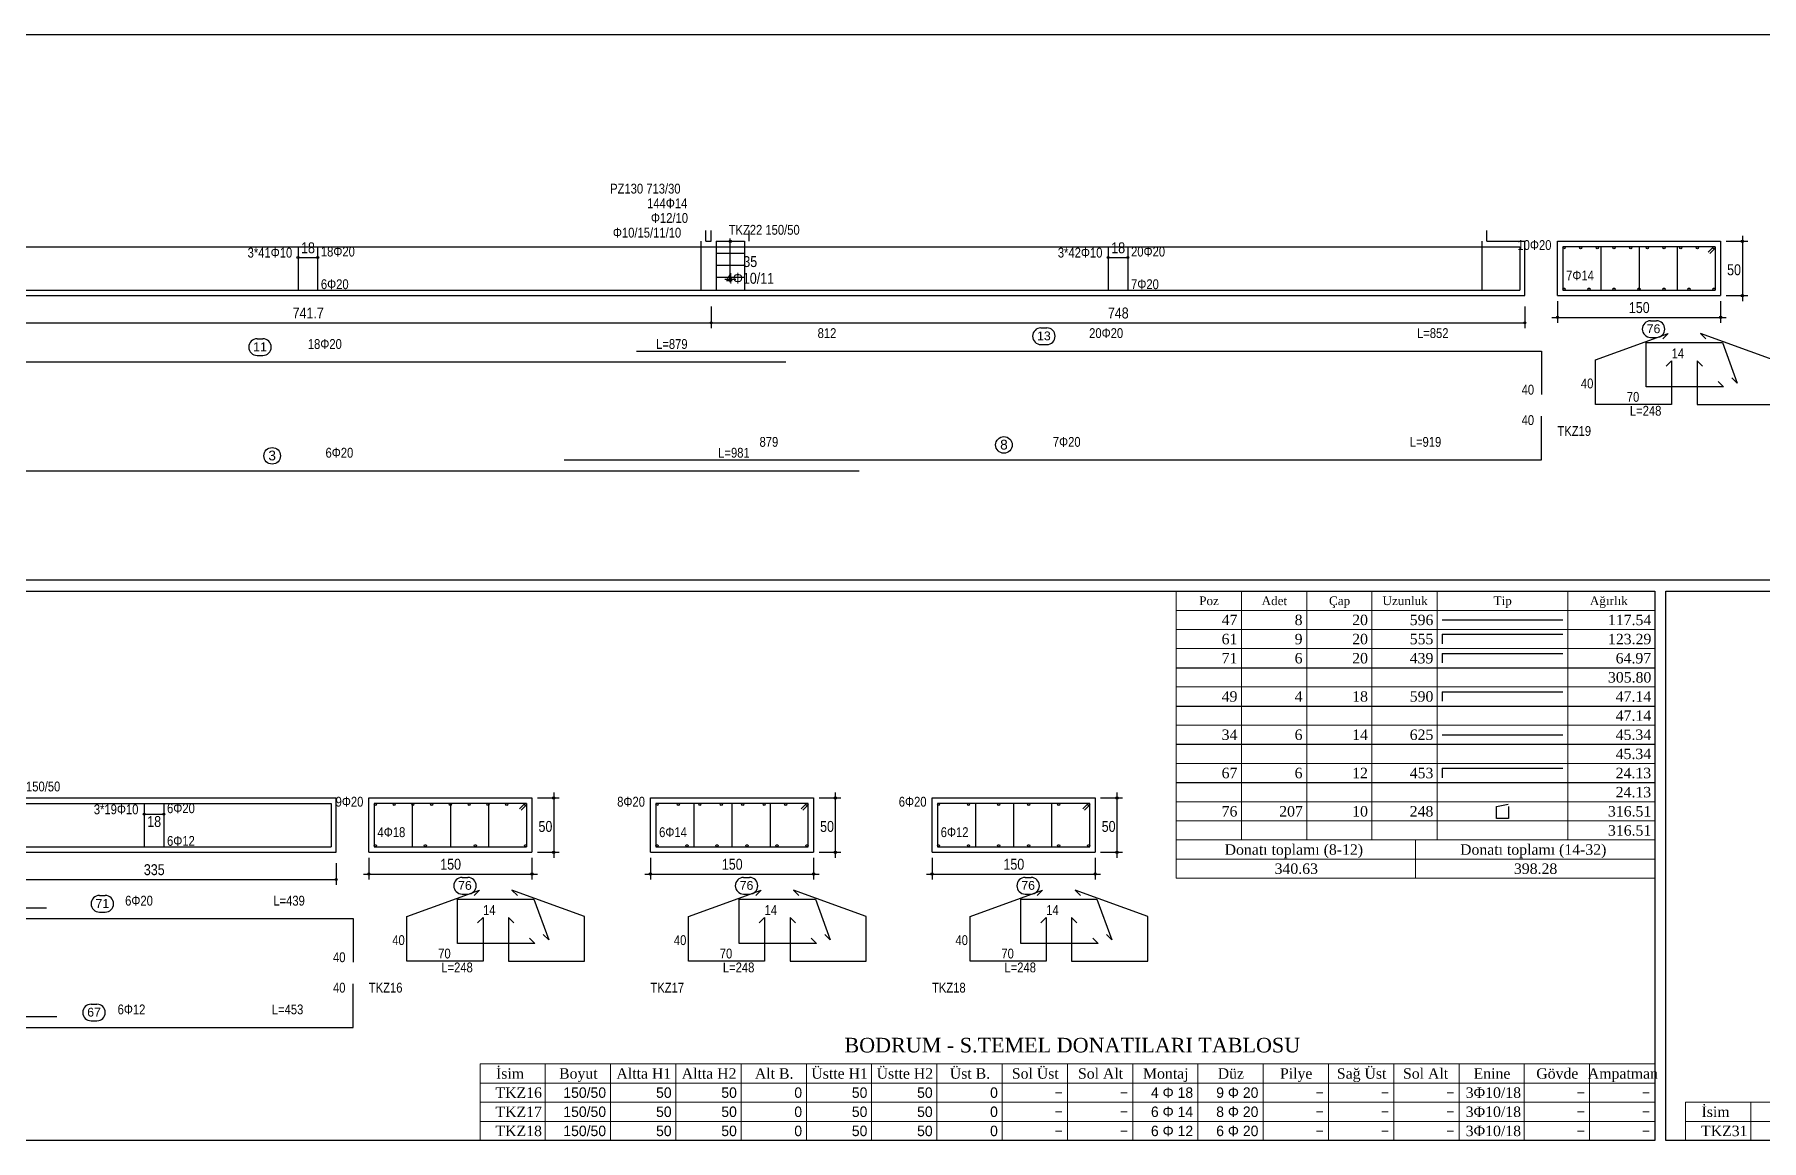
# Model space of a CAD drawing. Header units: metres. Extents: x 419734 to 420376, y 4564732 to 4565123.
# Drawn here: x 420110.16 to 420126.03, y 4565031.43 to 4565041.6 of the extents above; entities that cross this region are included whole.
import ezdxf

# ---------------------------------------------------------------- set-up
doc = ezdxf.new("R2010")
doc.units = ezdxf.units.M
for name, color, linetype in [('Standart', 7, 'Continuous'), ('SW_DIM', 33, 'Continuous'), ('SW_REINFORCEMENT', 7, 'Continuous'), ('SW_SEZIONI_CARPENTERIA', 4, 'Continuous'), ('SW_TXT_TESTI', 1, 'Continuous')]:
    doc.layers.add(name, color=color, linetype=linetype)
doc.styles.add('ACA_1', font='ARIALN.TTF')
doc.styles.add('arial_1_18', font='arial.ttf', dxfattribs={"height": 0.2})
doc.styles.add('SWS', font='ARIALN.TTF')
doc.styles.add('symbol_1_18', font='symbol.ttf', dxfattribs={"height": 0.2})
doc.styles.add('times new roman_1_18', font='times.ttf', dxfattribs={"height": 0.2})

msp = doc.modelspace()

# ---------------------------------------------------------------- linework, layer by layer
for points in [[(420099.2896, 4565041.60378), (420139.08832, 4565041.60378), (420139.08832, 4565036.58442), (420099.2896, 4565036.58442)], [(420099.2896, 4565036.48442), (420125.05415, 4565036.48442), (420125.05415, 4565031.43305), (420099.2896, 4565031.43305)], [(420125.15415, 4565036.48442), (420136.13775, 4565036.48442), (420136.13775, 4565031.43305), (420125.15415, 4565031.43305)]]:
    msp.add_lwpolyline(points, close=True)
at = {"layer": 'Standart', "color": 1, "linetype": 'Continuous', "lineweight": 5}
for points in [[(420120.65415, 4565036.48442), (420125.05415, 4565036.48442)], [(420120.65415, 4565036.48442), (420120.65415, 4565033.84442)], [(420121.25415, 4565036.48442), (420121.25415, 4565034.19642)], [(420121.85415, 4565036.48442), (420121.85415, 4565034.19642)], [(420122.45415, 4565036.48442), (420122.45415, 4565034.19642)], [(420123.05415, 4565036.48442), (420123.05415, 4565034.19642)], [(420124.25415, 4565036.48442), (420124.25415, 4565034.19642)], [(420125.05415, 4565036.48442), (420125.05415, 4565033.84442)], [(420120.65415, 4565036.30842), (420125.05415, 4565036.30842)], [(420120.65415, 4565036.13242), (420125.05415, 4565036.13242)], [(420120.65415, 4565035.95642), (420125.05415, 4565035.95642)], [(420120.65415, 4565035.60442), (420125.05415, 4565035.60442)], [(420120.65415, 4565035.25242), (420125.05415, 4565035.25242)], [(420120.65415, 4565034.90042), (420125.05415, 4565034.90042)], [(420120.65415, 4565034.54842), (420125.05415, 4565034.54842)], [(420120.65415, 4565034.37242), (420125.05415, 4565034.37242)], [(420120.65415, 4565034.19642), (420125.05415, 4565034.19642)], [(420122.85415, 4565034.19642), (420122.85415, 4565033.84442)], [(420120.65415, 4565034.02042), (420125.05415, 4565034.02042)], [(420120.65415, 4565033.84442), (420125.05415, 4565033.84442)], [(420114.25415, 4565032.13705), (420125.05415, 4565032.13705)], [(420114.25415, 4565032.13705), (420114.25415, 4565031.43305)], [(420114.85415, 4565032.13705), (420114.85415, 4565031.43305)], [(420115.45415, 4565032.13705), (420115.45415, 4565031.43305)], [(420116.05415, 4565032.13705), (420116.05415, 4565031.43305)], [(420116.65415, 4565032.13705), (420116.65415, 4565031.43305)], [(420117.25415, 4565032.13705), (420117.25415, 4565031.43305)], [(420117.85415, 4565032.13705), (420117.85415, 4565031.43305)], [(420118.45415, 4565032.13705), (420118.45415, 4565031.43305)], [(420119.05415, 4565032.13705), (420119.05415, 4565031.43305)], [(420119.65415, 4565032.13705), (420119.65415, 4565031.43305)], [(420120.25415, 4565032.13705), (420120.25415, 4565031.43305)], [(420120.85415, 4565032.13705), (420120.85415, 4565031.43305)], [(420121.45415, 4565032.13705), (420121.45415, 4565031.43305)], [(420122.05415, 4565032.13705), (420122.05415, 4565031.43305)], [(420122.65415, 4565032.13705), (420122.65415, 4565031.43305)], [(420123.25415, 4565032.13705), (420123.25415, 4565031.43305)], [(420123.85415, 4565032.13705), (420123.85415, 4565031.43305)], [(420124.45415, 4565032.13705), (420124.45415, 4565031.43305)], [(420125.05415, 4565032.13705), (420125.05415, 4565031.43305)], [(420114.25415, 4565031.96105), (420125.05415, 4565031.96105)], [(420114.25415, 4565031.78505), (420125.05415, 4565031.78505)], [(420125.33775, 4565031.78505), (420136.13775, 4565031.78505)], [(420125.33775, 4565031.78505), (420125.33775, 4565031.43305)], [(420125.93775, 4565031.78505), (420125.93775, 4565031.43305)], [(420114.25415, 4565031.60905), (420125.05415, 4565031.60905)], [(420125.33775, 4565031.60905), (420136.13775, 4565031.60905)], [(420114.25415, 4565031.43305), (420125.05415, 4565031.43305)], [(420125.33775, 4565031.43305), (420136.13775, 4565031.43305)]]:
    msp.add_lwpolyline(points, dxfattribs=at)
at = {"layer": 'Standart', "color": 7, "linetype": 'Continuous', "lineweight": -3}
for points in [[(420123.09815, 4565036.22042), (420124.21015, 4565036.22042)], [(420123.09815, 4565036.08842), (420124.21015, 4565036.08842)], [(420123.09815, 4565036.08842), (420123.09815, 4565036.00042)], [(420123.09815, 4565035.91242), (420124.21015, 4565035.91242)], [(420123.09815, 4565035.91242), (420123.09815, 4565035.82442)], [(420123.09815, 4565035.56042), (420124.21015, 4565035.56042)], [(420123.09815, 4565035.56042), (420123.09815, 4565035.47242)], [(420123.09815, 4565035.16442), (420124.21015, 4565035.16442)], [(420123.09815, 4565034.85642), (420124.21015, 4565034.85642)], [(420123.09815, 4565034.85642), (420123.09815, 4565034.76842)], [(420123.59915, 4565034.50442), (420123.7064, 4565034.52642)], [(420123.59915, 4565034.39442), (420123.59915, 4565034.50442)], [(420123.70915, 4565034.50442), (420123.70915, 4565034.39442)], [(420123.70915, 4565034.39442), (420123.59915, 4565034.39442)]]:
    msp.add_lwpolyline(points, dxfattribs=at)
at = {"layer": 'SW_DIM'}
for points in [[(420116.50429, 4565039.7027), (420116.60429, 4565039.7027)], [(420116.55429, 4565039.3277), (420116.55429, 4565039.7277)], [(420125.70912, 4565039.7027), (420125.90912, 4565039.7027)], [(420125.85912, 4565039.7527), (420125.85912, 4565039.1527)], [(420112.58058, 4565039.5527), (420112.76058, 4565039.5527)], [(420120.0292, 4565039.5527), (420120.2092, 4565039.5527)], [(420116.50429, 4565039.3527), (420116.60429, 4565039.3527)], [(420125.70912, 4565039.2027), (420125.90912, 4565039.2027)], [(420116.37929, 4565039.1027), (420116.37929, 4565038.9027)], [(420123.85912, 4565039.1027), (420123.85912, 4565038.9027)], [(420124.15912, 4565039.1527), (420124.15912, 4565038.9527)], [(420125.65912, 4565039.1527), (420125.65912, 4565038.9527)], [(420100.4814, 4565038.9527), (420123.85912, 4565038.9527)], [(420124.10912, 4565039.0027), (420125.70912, 4565039.0027)], [(420114.9314, 4565034.63334), (420114.9314, 4565034.03334)], [(420117.5203, 4565034.63334), (420117.5203, 4565034.03334)], [(420120.1092, 4565034.63334), (420120.1092, 4565034.03334)], [(420111.1664, 4565034.43334), (420111.3464, 4565034.43334)], [(420114.7814, 4565034.58334), (420114.9814, 4565034.58334)], [(420117.3703, 4565034.58334), (420117.5703, 4565034.58334)], [(420119.9592, 4565034.58334), (420120.1592, 4565034.58334)], [(420112.9314, 4565033.98334), (420112.9314, 4565033.78334)], [(420113.2314, 4565034.03334), (420113.2314, 4565033.83334)], [(420114.7314, 4565034.03334), (420114.7314, 4565033.83334)], [(420114.7814, 4565034.08334), (420114.9814, 4565034.08334)], [(420115.8203, 4565034.03334), (420115.8203, 4565033.83334)], [(420117.3203, 4565034.03334), (420117.3203, 4565033.83334)], [(420117.3703, 4565034.08334), (420117.5703, 4565034.08334)], [(420118.4092, 4565034.03334), (420118.4092, 4565033.83334)], [(420119.9092, 4565034.03334), (420119.9092, 4565033.83334)], [(420119.9592, 4565034.08334), (420120.1592, 4565034.08334)], [(420100.4814, 4565033.83334), (420112.9314, 4565033.83334)], [(420113.1814, 4565033.88334), (420114.7814, 4565033.88334)], [(420115.7703, 4565033.88334), (420117.3703, 4565033.88334)], [(420118.3592, 4565033.88334), (420119.9592, 4565033.88334)]]:
    msp.add_lwpolyline(points, dxfattribs=at)
for centre in [(420116.55429, 4565039.7027), (420125.85912, 4565039.7027), (420112.58058, 4565039.5527), (420112.76058, 4565039.5527), (420120.0292, 4565039.5527), (420120.2092, 4565039.5527), (420116.55429, 4565039.3527), (420125.85912, 4565039.2027), (420116.37929, 4565038.9527), (420123.85912, 4565038.9527), (420124.15912, 4565039.0027), (420125.65912, 4565039.0027), (420114.9314, 4565034.58334), (420117.5203, 4565034.58334), (420120.1092, 4565034.58334), (420111.1664, 4565034.43334), (420111.3464, 4565034.43334), (420114.9314, 4565034.08334), (420117.5203, 4565034.08334), (420120.1092, 4565034.08334), (420112.9314, 4565033.83334), (420113.2314, 4565033.88334), (420114.7314, 4565033.88334), (420115.8203, 4565033.88334), (420117.3203, 4565033.88334), (420118.4092, 4565033.88334), (420119.9092, 4565033.88334)]:
    msp.add_circle(centre, 0.01, dxfattribs=at)
at = {"layer": 'SW_REINFORCEMENT', "color": 7, "ltscale": 0.05, "flags": 128}
for points in [[(420116.28449, 4565039.7027), (420116.28449, 4565039.2527)], [(420116.42429, 4565039.7027), (420116.42429, 4565039.2527)], [(420116.42429, 4565039.7027), (420116.68429, 4565039.7027)], [(420116.68429, 4565039.7027), (420116.68429, 4565039.2527)], [(420123.46412, 4565039.7027), (420123.46412, 4565039.2527)], [(420100.5264, 4565039.6527), (420123.81412, 4565039.6527)], [(420112.58058, 4565039.6527), (420112.58058, 4565039.2527)], [(420112.76058, 4565039.6527), (420112.76058, 4565039.2527)], [(420116.42429, 4565039.5927), (420116.68429, 4565039.5927)], [(420120.0292, 4565039.6527), (420120.0292, 4565039.2527)], [(420120.2092, 4565039.6527), (420120.2092, 4565039.2527)], [(420123.81412, 4565039.6527), (420123.81412, 4565039.2527)], [(420124.20912, 4565039.6527), (420124.20912, 4565039.2527)], [(420125.60912, 4565039.6527), (420124.20912, 4565039.6527)], [(420124.55912, 4565039.6527), (420124.55912, 4565039.2527)], [(420124.90912, 4565039.6527), (420124.90912, 4565039.2527)], [(420125.25912, 4565039.6527), (420125.25912, 4565039.2527)], [(420125.59452, 4565039.6527), (420125.54502, 4565039.6032)], [(420125.60912, 4565039.6381), (420125.55962, 4565039.5886)], [(420125.60912, 4565039.6527), (420125.60912, 4565039.2527)], [(420116.42429, 4565039.4827), (420116.68429, 4565039.4827)], [(420116.42429, 4565039.3727), (420116.68429, 4565039.3727)], [(420100.5264, 4565039.2527), (420123.81412, 4565039.2527)], [(420124.20912, 4565039.2527), (420125.60912, 4565039.2527)], [(420119.41075, 4565038.9057), (420119.46475, 4565038.9057)], [(420125.01586, 4565038.97197), (420125.06986, 4565038.97197)], [(420112.20412, 4565038.8057), (420112.25812, 4565038.8057)], [(420119.41075, 4565038.7527), (420119.46475, 4565038.7527)], [(420124.50912, 4565038.6127), (420125.1763, 4565038.85553)], [(420124.97579, 4565038.3627), (420124.97579, 4565038.7727)], [(420124.97579, 4565038.7727), (420125.67579, 4565038.7727)], [(420125.01586, 4565038.81897), (420125.06986, 4565038.81897)], [(420125.1763, 4565038.85553), (420125.1268, 4565038.80604)], [(420126.14245, 4565038.6127), (420125.47527, 4565038.85553)], [(420125.47527, 4565038.85553), (420125.52477, 4565038.80604)], [(420125.67579, 4565038.7727), (420125.81259, 4565038.39682)], [(420108.27602, 4565038.5927), (420117.06513, 4565038.5927)], [(420112.20412, 4565038.6527), (420112.25812, 4565038.6527)], [(420115.69344, 4565038.6927), (420124.01412, 4565038.6927)], [(420124.01412, 4565038.6927), (420124.01412, 4565038.2927)], [(420124.50912, 4565038.2027), (420124.50912, 4565038.6127)], [(420125.15962, 4565038.5532), (420125.20912, 4565038.6027)], [(420125.20912, 4565038.6027), (420125.20912, 4565038.2027)], [(420125.49195, 4565038.5532), (420125.44245, 4565038.6027)], [(420125.44245, 4565038.6027), (420125.44245, 4565038.2027)], [(420125.63629, 4565038.4122), (420125.68579, 4565038.3627)], [(420125.81259, 4565038.39682), (420125.7631, 4565038.44632)], [(420125.68579, 4565038.3627), (420124.97579, 4565038.3627)], [(420124.01412, 4565037.6927), (420124.01412, 4565038.0927)], [(420125.20912, 4565038.2027), (420124.50912, 4565038.2027)], [(420125.44245, 4565038.2027), (420126.14245, 4565038.2027)], [(420115.02588, 4565037.6927), (420124.01412, 4565037.6927)], [(420107.92816, 4565037.5927), (420117.73832, 4565037.5927)], [(420100.5264, 4565034.53334), (420112.8864, 4565034.53334)], [(420111.1664, 4565034.53334), (420111.1664, 4565034.13334)], [(420111.3464, 4565034.53334), (420111.3464, 4565034.13334)], [(420112.8864, 4565034.53334), (420112.8864, 4565034.13334)], [(420114.6814, 4565034.53334), (420113.2814, 4565034.53334)], [(420113.2814, 4565034.53334), (420113.2814, 4565034.13334)], [(420113.6314, 4565034.53334), (420113.6314, 4565034.13334)], [(420113.9814, 4565034.53334), (420113.9814, 4565034.13334)], [(420114.3314, 4565034.53334), (420114.3314, 4565034.13334)], [(420114.6668, 4565034.53334), (420114.6173, 4565034.48384)], [(420114.6814, 4565034.51874), (420114.6319, 4565034.46924)], [(420114.6814, 4565034.53334), (420114.6814, 4565034.13334)], [(420115.8703, 4565034.53334), (420115.8703, 4565034.13334)], [(420117.2703, 4565034.53334), (420115.8703, 4565034.53334)], [(420116.2203, 4565034.53334), (420116.2203, 4565034.13334)], [(420116.5703, 4565034.53334), (420116.5703, 4565034.13334)], [(420116.9203, 4565034.53334), (420116.9203, 4565034.13334)], [(420117.2557, 4565034.53334), (420117.2062, 4565034.48384)], [(420117.2703, 4565034.51874), (420117.2208, 4565034.46924)], [(420117.2703, 4565034.13334), (420117.2703, 4565034.53334)], [(420118.4592, 4565034.53334), (420118.4592, 4565034.13334)], [(420119.8592, 4565034.53334), (420118.4592, 4565034.53334)], [(420118.8092, 4565034.53334), (420118.8092, 4565034.13334)], [(420119.1592, 4565034.53334), (420119.1592, 4565034.13334)], [(420119.5092, 4565034.53334), (420119.5092, 4565034.13334)], [(420119.8446, 4565034.53334), (420119.7951, 4565034.48384)], [(420119.8592, 4565034.51874), (420119.8097, 4565034.46924)], [(420119.8592, 4565034.13334), (420119.8592, 4565034.53334)], [(420100.5264, 4565034.13334), (420112.8864, 4565034.13334)], [(420113.2814, 4565034.13334), (420114.6814, 4565034.13334)], [(420115.8703, 4565034.13334), (420117.2703, 4565034.13334)], [(420118.4592, 4565034.13334), (420119.8592, 4565034.13334)], [(420114.08814, 4565033.8526), (420114.14214, 4565033.8526)], [(420116.67704, 4565033.8526), (420116.73104, 4565033.8526)], [(420119.26595, 4565033.8526), (420119.31995, 4565033.8526)], [(420110.75443, 4565033.68634), (420110.80843, 4565033.68634)], [(420113.5814, 4565033.49334), (420114.24858, 4565033.73617)], [(420114.04806, 4565033.24334), (420114.04806, 4565033.65334)], [(420114.04806, 4565033.65334), (420114.74806, 4565033.65334)], [(420114.08814, 4565033.6996), (420114.14214, 4565033.6996)], [(420114.24858, 4565033.73617), (420114.19908, 4565033.68667)], [(420115.21473, 4565033.49334), (420114.54755, 4565033.73617)], [(420114.54755, 4565033.73617), (420114.59704, 4565033.68667)], [(420114.74806, 4565033.65334), (420114.88487, 4565033.27746)], [(420116.1703, 4565033.49334), (420116.83748, 4565033.73617)], [(420116.63696, 4565033.24334), (420116.63696, 4565033.65334)], [(420116.63696, 4565033.65334), (420117.33696, 4565033.65334)], [(420116.67704, 4565033.6996), (420116.73104, 4565033.6996)], [(420116.83748, 4565033.73617), (420116.78798, 4565033.68667)], [(420117.80363, 4565033.49334), (420117.13645, 4565033.73617)], [(420117.13645, 4565033.73617), (420117.18595, 4565033.68667)], [(420117.33696, 4565033.65334), (420117.47377, 4565033.27746)], [(420118.7592, 4565033.49334), (420119.42638, 4565033.73617)], [(420119.22587, 4565033.24334), (420119.22587, 4565033.65334)], [(420119.22587, 4565033.65334), (420119.92587, 4565033.65334)], [(420119.26595, 4565033.6996), (420119.31995, 4565033.6996)], [(420119.42638, 4565033.73617), (420119.37689, 4565033.68667)], [(420120.39253, 4565033.49334), (420119.72535, 4565033.73617)], [(420119.72535, 4565033.73617), (420119.77485, 4565033.68667)], [(420119.92587, 4565033.65334), (420120.06268, 4565033.27746)], [(420104.30966, 4565033.57334), (420110.26724, 4565033.57334)], [(420110.75443, 4565033.53334), (420110.80843, 4565033.53334)], [(420113.5814, 4565033.08334), (420113.5814, 4565033.49334)], [(420114.2319, 4565033.43384), (420114.2814, 4565033.48334)], [(420114.2814, 4565033.48334), (420114.2814, 4565033.08334)], [(420114.56423, 4565033.43384), (420114.51473, 4565033.48334)], [(420114.51473, 4565033.48334), (420114.51473, 4565033.08334)], [(420115.21473, 4565033.08334), (420115.21473, 4565033.49334)], [(420116.1703, 4565033.08334), (420116.1703, 4565033.49334)], [(420116.8208, 4565033.43384), (420116.8703, 4565033.48334)], [(420116.8703, 4565033.48334), (420116.8703, 4565033.08334)], [(420117.15313, 4565033.43384), (420117.10363, 4565033.48334)], [(420117.10363, 4565033.48334), (420117.10363, 4565033.08334)], [(420117.80363, 4565033.08334), (420117.80363, 4565033.49334)], [(420118.7592, 4565033.08334), (420118.7592, 4565033.49334)], [(420119.4097, 4565033.43384), (420119.4592, 4565033.48334)], [(420119.4592, 4565033.48334), (420119.4592, 4565033.08334)], [(420119.74203, 4565033.43384), (420119.69253, 4565033.48334)], [(420119.69253, 4565033.48334), (420119.69253, 4565033.08334)], [(420120.39253, 4565033.08334), (420120.39253, 4565033.49334)], [(420108.89555, 4565033.47334), (420113.0864, 4565033.47334)], [(420113.0864, 4565033.47334), (420113.0864, 4565033.07334)], [(420114.88487, 4565033.27746), (420114.83537, 4565033.32696)], [(420117.47377, 4565033.27746), (420117.42428, 4565033.32696)], [(420120.06268, 4565033.27746), (420120.01318, 4565033.32696)], [(420114.75806, 4565033.24334), (420114.04806, 4565033.24334)], [(420114.70856, 4565033.29283), (420114.75806, 4565033.24334)], [(420117.34696, 4565033.24334), (420116.63696, 4565033.24334)], [(420117.29747, 4565033.29283), (420117.34696, 4565033.24334)], [(420119.93587, 4565033.24334), (420119.22587, 4565033.24334)], [(420119.88637, 4565033.29283), (420119.93587, 4565033.24334)], [(420114.2814, 4565033.08334), (420113.5814, 4565033.08334)], [(420114.51473, 4565033.08334), (420115.21473, 4565033.08334)], [(420116.8703, 4565033.08334), (420116.1703, 4565033.08334)], [(420117.10363, 4565033.08334), (420117.80363, 4565033.08334)], [(420119.4592, 4565033.08334), (420118.7592, 4565033.08334)], [(420119.69253, 4565033.08334), (420120.39253, 4565033.08334)], [(420113.0864, 4565032.47334), (420113.0864, 4565032.87334)], [(420110.67832, 4565032.68634), (420110.73232, 4565032.68634)], [(420104.10915, 4565032.57334), (420110.36299, 4565032.57334)], [(420110.67832, 4565032.53334), (420110.73232, 4565032.53334)], [(420108.75716, 4565032.47334), (420113.0864, 4565032.47334)]]:
    msp.add_lwpolyline(points, dxfattribs=at)
at = {"layer": 'SW_REINFORCEMENT', "color": 7, "ltscale": 0.05}
for centre, radius in [((420124.21912, 4565039.6427), 0.01), ((420124.37245, 4565039.6427), 0.01), ((420124.52579, 4565039.6427), 0.01), ((420124.67912, 4565039.6427), 0.01), ((420124.83245, 4565039.6427), 0.01), ((420124.98579, 4565039.6427), 0.01), ((420125.13912, 4565039.6427), 0.01), ((420125.29245, 4565039.6427), 0.01), ((420125.44579, 4565039.6427), 0.01), ((420125.59912, 4565039.6427), 0.01), ((420124.21912, 4565039.2627), 0.01), ((420124.44912, 4565039.2627), 0.01), ((420124.67912, 4565039.2627), 0.01), ((420124.90912, 4565039.2627), 0.01), ((420125.13912, 4565039.2627), 0.01), ((420125.36912, 4565039.2627), 0.01), ((420125.59912, 4565039.2627), 0.01), ((420112.34273, 4565037.7292), 0.0765), ((420119.07059, 4565037.8292), 0.0765), ((420113.2914, 4565034.52334), 0.01), ((420113.4639, 4565034.52334), 0.01), ((420113.6364, 4565034.52334), 0.01), ((420113.8089, 4565034.52334), 0.01), ((420113.9814, 4565034.52334), 0.01), ((420114.1539, 4565034.52334), 0.01), ((420114.3264, 4565034.52334), 0.01), ((420114.4989, 4565034.52334), 0.01), ((420114.6714, 4565034.52334), 0.01), ((420115.8803, 4565034.52334), 0.01), ((420116.07744, 4565034.52334), 0.01), ((420116.27458, 4565034.52334), 0.01), ((420116.47173, 4565034.52334), 0.01), ((420116.66887, 4565034.52334), 0.01), ((420116.86601, 4565034.52334), 0.01), ((420117.06316, 4565034.52334), 0.01), ((420117.2603, 4565034.52334), 0.01), ((420118.4692, 4565034.52334), 0.01), ((420118.7452, 4565034.52334), 0.01), ((420119.0212, 4565034.52334), 0.01), ((420119.2972, 4565034.52334), 0.01), ((420119.5732, 4565034.52334), 0.01), ((420119.8492, 4565034.52334), 0.01), ((420113.2914, 4565034.14334), 0.01), ((420113.7514, 4565034.14334), 0.01), ((420114.2114, 4565034.14334), 0.01), ((420114.6714, 4565034.14334), 0.01), ((420115.8803, 4565034.14334), 0.01), ((420116.1563, 4565034.14334), 0.01), ((420116.4323, 4565034.14334), 0.01), ((420116.7083, 4565034.14334), 0.01), ((420116.9843, 4565034.14334), 0.01), ((420117.2603, 4565034.14334), 0.01), ((420118.4692, 4565034.14334), 0.01), ((420118.7452, 4565034.14334), 0.01), ((420119.0212, 4565034.14334), 0.01), ((420119.2972, 4565034.14334), 0.01), ((420119.5732, 4565034.14334), 0.01), ((420119.8492, 4565034.14334), 0.01)]:
    msp.add_circle(centre, radius, dxfattribs=at)
for centre, start, end in [((420119.41075, 4565038.8292), 90, 270), ((420119.46475, 4565038.8292), 270, 90), ((420125.01586, 4565038.89547), 90, 270), ((420125.06986, 4565038.89547), 270, 90), ((420112.20412, 4565038.7292), 90, 270), ((420112.25812, 4565038.7292), 270, 90), ((420114.08814, 4565033.7761), 90, 270), ((420114.14214, 4565033.7761), 270, 90), ((420116.67704, 4565033.7761), 90, 270), ((420116.73104, 4565033.7761), 270, 90), ((420119.26595, 4565033.7761), 90, 270), ((420119.31995, 4565033.7761), 270, 90), ((420110.75443, 4565033.60984), 90, 270), ((420110.80843, 4565033.60984), 270, 90), ((420110.67832, 4565032.60984), 90, 270), ((420110.73232, 4565032.60984), 270, 90)]:
    msp.add_arc(centre, 0.0765, start, end, dxfattribs=at)
at = {"layer": 'SW_SEZIONI_CARPENTERIA'}
for points in [[(420116.32949, 4565039.7027), (420116.32949, 4565039.8027)], [(420116.32949, 4565039.7027), (420116.37929, 4565039.7027)], [(420116.37929, 4565039.7027), (420116.37929, 4565039.8027)], [(420116.72929, 4565039.7027), (420116.72929, 4565039.8027)], [(420123.50912, 4565039.7027), (420123.50912, 4565039.8027)], [(420123.50912, 4565039.7027), (420123.85912, 4565039.7027)], [(420123.85912, 4565039.2027), (420123.85912, 4565039.7027)], [(420124.15912, 4565039.2027), (420124.15912, 4565039.7027)], [(420124.15912, 4565039.7027), (420125.65912, 4565039.7027)], [(420125.65912, 4565039.7027), (420125.65912, 4565039.2027)], [(420100.4814, 4565039.2027), (420123.85912, 4565039.2027)], [(420124.15912, 4565039.2027), (420125.65912, 4565039.2027)], [(420109.5814, 4565034.58334), (420112.9314, 4565034.58334)], [(420112.9314, 4565034.08334), (420112.9314, 4565034.58334)], [(420113.2314, 4565034.08334), (420113.2314, 4565034.58334)], [(420113.2314, 4565034.58334), (420114.7314, 4565034.58334)], [(420114.7314, 4565034.58334), (420114.7314, 4565034.08334)], [(420115.8203, 4565034.08334), (420115.8203, 4565034.58334)], [(420115.8203, 4565034.58334), (420117.3203, 4565034.58334)], [(420117.3203, 4565034.58334), (420117.3203, 4565034.08334)], [(420118.4092, 4565034.08334), (420118.4092, 4565034.58334)], [(420118.4092, 4565034.58334), (420119.9092, 4565034.58334)], [(420119.9092, 4565034.58334), (420119.9092, 4565034.08334)], [(420100.4814, 4565034.08334), (420112.9314, 4565034.08334)], [(420113.2314, 4565034.08334), (420114.7314, 4565034.08334)], [(420115.8203, 4565034.08334), (420117.3203, 4565034.08334)], [(420118.4092, 4565034.08334), (420119.9092, 4565034.08334)]]:
    msp.add_lwpolyline(points, dxfattribs=at)
at = {"layer": 'SW_TXT_TESTI', "linetype": 'Continuous', "lineweight": -3}
for points in [[(420120.65415, 4565035.78042), (420125.05415, 4565035.78042)], [(420120.65415, 4565035.42842), (420125.05415, 4565035.42842)], [(420120.65415, 4565035.07642), (420125.05415, 4565035.07642)], [(420120.65415, 4565034.72442), (420125.05415, 4565034.72442)]]:
    msp.add_lwpolyline(points, dxfattribs=at)

# ---------------------------------------------------------------- texts
at = {"layer": 'Standart', "color": 3, "linetype": 'Continuous', "lineweight": 5, "style": 'arial_1_18'}
for s, height, p in [('76', 0.081, (420124.97993, 4565038.85779)), ('11', 0.081, (420112.16819, 4565038.69152)), ('13', 0.081, (420119.37482, 4565038.79152)), ('3', 0.09, (420112.30777, 4565037.68734)), ('8', 0.09, (420119.03562, 4565037.78734)), ('76', 0.081, (420114.05221, 4565033.73843)), ('76', 0.081, (420116.64111, 4565033.73843)), ('76', 0.081, (420119.23002, 4565033.73843)), ('71', 0.081, (420110.7185, 4565033.57216)), ('67', 0.081, (420110.64239, 4565032.57216))]:
    msp.add_text(s, height=height, dxfattribs=at).set_placement(p)
at = {"layer": 'SW_DIM', "style": 'SWS'}
for s, p in [('18', (420112.60842, 4565039.5927)), ('18', (420120.05705, 4565039.5927)), ('35', (420116.67429, 4565039.46555)), ('4Φ10/11', (420116.51429, 4565039.31222)), ('50', (420125.71912, 4565039.39055)), ('741.7', (420112.53073, 4565038.9927)), ('748', (420120.02597, 4565038.9927)), ('150', (420124.81589, 4565039.0427)), ('18', (420111.19424, 4565034.31638)), ('50', (420114.7914, 4565034.27118)), ('50', (420117.3803, 4565034.27118)), ('50', (420119.9692, 4565034.27118)), ('335', (420111.16317, 4565033.87334)), ('150', (420113.88817, 4565033.92334)), ('150', (420116.47707, 4565033.92334)), ('150', (420119.06597, 4565033.92334))]:
    msp.add_text(s, height=0.1, dxfattribs=at).set_placement(p)
at = {"layer": 'SW_REINFORCEMENT', "color": 1, "style": 'ACA_1'}
for s, p in [('PZ130 713/30', (420115.44967, 4565040.14168)), ('144Φ14', (420115.78974, 4565040.00668)), ('Φ10/15/11/10', (420115.47509, 4565039.73668)), ('Φ12/10', (420115.8247, 4565039.87168)), ('TKZ22 150/50', (420116.53929, 4565039.7627)), ('10Φ20', (420123.7914, 4565039.6227)), ('3*41Φ10', (420112.11727, 4565039.5527)), ('18Φ20', (420112.79058, 4565039.5627)), ('3*42Φ10', (420119.5659, 4565039.5527)), ('20Φ20', (420120.2392, 4565039.5627)), ('6Φ20', (420112.79058, 4565039.2627)), ('7Φ20', (420120.2392, 4565039.2627)), ('7Φ14', (420124.23912, 4565039.3427)), ('812', (420117.35758, 4565038.8127)), ('20Φ20', (420119.85378, 4565038.8127)), ('L=852', (420122.86817, 4565038.8127)), ('18Φ20', (420112.67058, 4565038.7127)), ('L=879', (420115.87234, 4565038.7127)), ('14', (420125.20912, 4565038.6267)), ('40', (420124.37481, 4565038.3497)), ('40', (420123.82981, 4565038.2927)), ('70', (420124.79697, 4565038.2267)), ('40', (420123.82981, 4565038.0127)), ('L=248', (420124.82523, 4565038.0987)), ('TKZ19', (420124.15912, 4565037.9127)), ('6Φ20', (420112.83324, 4565037.7127)), ('L=981', (420116.44342, 4565037.7127)), ('879', (420116.82352, 4565037.8127)), ('7Φ20', (420119.52, 4565037.8127)), ('L=919', (420122.80141, 4565037.8127)), ('TKZ18 150/50', (420109.7414, 4565034.64334)), ('9Φ20', (420112.92583, 4565034.50334)), ('8Φ20', (420115.51473, 4565034.50334)), ('6Φ20', (420118.10363, 4565034.50334)), ('3*19Φ10', (420110.70309, 4565034.43334)), ('6Φ20', (420111.3764, 4565034.44334)), ('4Φ18', (420113.3114, 4565034.22334)), ('6Φ14', (420115.9003, 4565034.22334)), ('6Φ12', (420118.4892, 4565034.22334)), ('6Φ12', (420111.3764, 4565034.14334)), ('6Φ20', (420110.99097, 4565033.59334)), ('L=439', (420112.35343, 4565033.59334)), ('14', (420114.2814, 4565033.50734)), ('14', (420116.8703, 4565033.50734)), ('14', (420119.4592, 4565033.50734)), ('40', (420113.44709, 4565033.23034)), ('40', (420116.03599, 4565033.23034)), ('40', (420118.6249, 4565033.23034)), ('40', (420112.90209, 4565033.07334)), ('70', (420113.86924, 4565033.10734)), ('70', (420116.45815, 4565033.10734)), ('70', (420119.04705, 4565033.10734)), ('L=248', (420113.89751, 4565032.97934)), ('L=248', (420116.48641, 4565032.97934)), ('L=248', (420119.07532, 4565032.97934)), ('40', (420112.90209, 4565032.79334)), ('TKZ16', (420113.2314, 4565032.79334)), ('TKZ17', (420115.8203, 4565032.79334)), ('TKZ18', (420118.4092, 4565032.79334)), ('6Φ12', (420110.92178, 4565032.59334)), ('L=453', (420112.33959, 4565032.59334))]:
    msp.add_text(s, height=0.09, dxfattribs=at).set_placement(p)
at = {"layer": 'SW_SEZIONI_CARPENTERIA', "style": 'times new roman_1_18'}
for s, height, p in [('Poz', 0.08, (420120.86545, 4565036.35642)), ('Adet', 0.08, (420121.43919, 4565036.35642)), ('Çap', 0.08, (420122.0589, 4565036.35642)), ('Uzunluk', 0.08, (420122.55042, 4565036.35642)), ('Tip', 0.08, (420123.57199, 4565036.35642)), ('Ağırlık', 0.08, (420124.45697, 4565036.35642)), ('Donatı toplamı (8-12)', 0.096, (420121.09959, 4565034.06042)), ('Donatı toplamı (14-32)', 0.096, (420123.26408, 4565034.06042)), ('İsim', 0.096, (420114.40049, 4565032.00105)), ('Boyut', 0.096, (420114.98061, 4565032.00105)), ('Altta H1', 0.096, (420115.50779, 4565032.00105)), ('Altta H2', 0.096, (420116.10779, 4565032.00105)), ('Alt B.', 0.096, (420116.78069, 4565032.00105)), ('Üstte H1', 0.096, (420117.29993, 4565032.00105)), ('Üstte H2', 0.096, (420117.89993, 4565032.00105)), ('Üst B.', 0.096, (420118.57284, 4565032.00105)), ('Sol Üst', 0.096, (420119.14322, 4565032.00105)), ('Sol Alt', 0.096, (420119.75108, 4565032.00105)), ('Montaj', 0.096, (420120.34911, 4565032.00105)), ('Düz', 0.096, (420121.03592, 4565032.00105)), ('Pilye', 0.096, (420121.60827, 4565032.00105)), ('Sağ Üst', 0.096, (420122.13144, 4565032.00105)), ('Sol Alt', 0.096, (420122.73929, 4565032.00105)), ('Enine', 0.096, (420123.38855, 4565032.00105)), ('Gövde', 0.096, (420123.9649, 4565032.00105)), ('Ampatman', 0.096, (420124.43889, 4565032.00105)), ('İsim', 0.096, (420125.48408, 4565031.64905))]:
    msp.add_text(s, height=height, dxfattribs=at).set_placement(p)
at = {"layer": 'SW_TXT_TESTI', "linetype": 'Continuous', "lineweight": 5}
for s, height, style, p in [('47', 0.096, 'times new roman_1_18', (420121.07212, 4565036.17242)), ('8', 0.096, 'times new roman_1_18', (420121.74313, 4565036.17242)), ('20', 0.096, 'times new roman_1_18', (420122.27212, 4565036.17242)), ('596', 0.096, 'times new roman_1_18', (420122.8011, 4565036.17242)), ('117.54', 0.096, 'times new roman_1_18', (420124.62355, 4565036.17242)), ('61', 0.096, 'times new roman_1_18', (420121.07212, 4565035.99642)), ('9', 0.096, 'times new roman_1_18', (420121.74313, 4565035.99642)), ('20', 0.096, 'times new roman_1_18', (420122.27212, 4565035.99642)), ('555', 0.096, 'times new roman_1_18', (420122.8011, 4565035.99642)), ('123.29', 0.096, 'times new roman_1_18', (420124.62355, 4565035.99642)), ('71', 0.096, 'times new roman_1_18', (420121.07212, 4565035.82042)), ('6', 0.096, 'times new roman_1_18', (420121.74313, 4565035.82042)), ('20', 0.096, 'times new roman_1_18', (420122.27212, 4565035.82042)), ('439', 0.096, 'times new roman_1_18', (420122.8011, 4565035.82042)), ('64.97', 0.096, 'times new roman_1_18', (420124.69457, 4565035.82042)), ('305.80', 0.096, 'times new roman_1_18', (420124.62355, 4565035.64442)), ('49', 0.096, 'times new roman_1_18', (420121.07212, 4565035.46842)), ('4', 0.096, 'times new roman_1_18', (420121.74313, 4565035.46842)), ('18', 0.096, 'times new roman_1_18', (420122.27212, 4565035.46842)), ('590', 0.096, 'times new roman_1_18', (420122.8011, 4565035.46842)), ('47.14', 0.096, 'times new roman_1_18', (420124.69457, 4565035.46842)), ('47.14', 0.096, 'times new roman_1_18', (420124.69457, 4565035.29242)), ('34', 0.096, 'times new roman_1_18', (420121.07212, 4565035.11642)), ('6', 0.096, 'times new roman_1_18', (420121.74313, 4565035.11642)), ('14', 0.096, 'times new roman_1_18', (420122.27212, 4565035.11642)), ('625', 0.096, 'times new roman_1_18', (420122.8011, 4565035.11642)), ('45.34', 0.096, 'times new roman_1_18', (420124.69457, 4565035.11642)), ('45.34', 0.096, 'times new roman_1_18', (420124.69457, 4565034.94042)), ('67', 0.096, 'times new roman_1_18', (420121.07212, 4565034.76442)), ('6', 0.096, 'times new roman_1_18', (420121.74313, 4565034.76442)), ('12', 0.096, 'times new roman_1_18', (420122.27212, 4565034.76442)), ('453', 0.096, 'times new roman_1_18', (420122.8011, 4565034.76442)), ('24.13', 0.096, 'times new roman_1_18', (420124.69457, 4565034.76442)), ('24.13', 0.096, 'times new roman_1_18', (420124.69457, 4565034.58842)), ('76', 0.096, 'times new roman_1_18', (420121.07212, 4565034.41242)), ('207', 0.096, 'times new roman_1_18', (420121.6011, 4565034.41242)), ('10', 0.096, 'times new roman_1_18', (420122.27212, 4565034.41242)), ('248', 0.096, 'times new roman_1_18', (420122.8011, 4565034.41242)), ('316.51', 0.096, 'times new roman_1_18', (420124.62355, 4565034.41242)), ('316.51', 0.096, 'times new roman_1_18', (420124.62355, 4565034.23642)), ('340.63', 0.096, 'times new roman_1_18', (420121.55885, 4565033.88442)), ('398.28', 0.096, 'times new roman_1_18', (420123.75885, 4565033.88442)), ('BODRUM - S.TEMEL DONATILARI TABLOSU', 0.1344, 'times new roman_1_18', (420117.60417, 4565032.24265)), ('TKZ16', 0.096, 'times new roman_1_18', (420114.39621, 4565031.82505)), ('150/50', 0.096, 'symbol_1_18', (420115.01989, 4565031.82505)), ('50', 0.096, 'symbol_1_18', (420115.87224, 4565031.82505)), ('50', 0.096, 'symbol_1_18', (420116.47224, 4565031.82505)), ('0', 0.096, 'symbol_1_18', (420117.1432, 4565031.82505)), ('50', 0.096, 'symbol_1_18', (420117.67224, 4565031.82505)), ('50', 0.096, 'symbol_1_18', (420118.27224, 4565031.82505)), ('0', 0.096, 'symbol_1_18', (420118.9432, 4565031.82505)), ('4 F 18', 0.096, 'symbol_1_18', (420120.42198, 4565031.82505)), ('9 F 20', 0.096, 'symbol_1_18', (420121.02198, 4565031.82505)), ('3Φ10/18', 0.096, 'times new roman_1_18', (420123.31593, 4565031.82505)), ('TKZ17', 0.096, 'times new roman_1_18', (420114.39621, 4565031.64905)), ('150/50', 0.096, 'symbol_1_18', (420115.01989, 4565031.64905)), ('50', 0.096, 'symbol_1_18', (420115.87224, 4565031.64905)), ('50', 0.096, 'symbol_1_18', (420116.47224, 4565031.64905)), ('0', 0.096, 'symbol_1_18', (420117.1432, 4565031.64905)), ('50', 0.096, 'symbol_1_18', (420117.67224, 4565031.64905)), ('50', 0.096, 'symbol_1_18', (420118.27224, 4565031.64905)), ('0', 0.096, 'symbol_1_18', (420118.9432, 4565031.64905)), ('-', 0.096, 'symbol_1_18', (420119.53624, 4565031.82505)), ('-', 0.096, 'symbol_1_18', (420120.13624, 4565031.82505)), ('6 F 14', 0.096, 'symbol_1_18', (420120.42198, 4565031.64905)), ('8 F 20', 0.096, 'symbol_1_18', (420121.02198, 4565031.64905)), ('-', 0.096, 'symbol_1_18', (420121.93624, 4565031.82505)), ('-', 0.096, 'symbol_1_18', (420122.53624, 4565031.82505)), ('-', 0.096, 'symbol_1_18', (420123.13624, 4565031.82505)), ('3Φ10/18', 0.096, 'times new roman_1_18', (420123.31593, 4565031.64905)), ('-', 0.096, 'symbol_1_18', (420124.33624, 4565031.82505)), ('-', 0.096, 'symbol_1_18', (420124.93624, 4565031.82505)), ('150/50', 0.096, 'symbol_1_18', (420115.01989, 4565031.47305)), ('-', 0.096, 'symbol_1_18', (420119.53624, 4565031.64905)), ('-', 0.096, 'symbol_1_18', (420120.13624, 4565031.64905)), ('-', 0.096, 'symbol_1_18', (420121.93624, 4565031.64905)), ('-', 0.096, 'symbol_1_18', (420122.53624, 4565031.64905)), ('-', 0.096, 'symbol_1_18', (420123.13624, 4565031.64905)), ('-', 0.096, 'symbol_1_18', (420124.33624, 4565031.64905)), ('-', 0.096, 'symbol_1_18', (420124.93624, 4565031.64905)), ('TKZ18', 0.096, 'times new roman_1_18', (420114.39621, 4565031.47305)), ('50', 0.096, 'symbol_1_18', (420115.87224, 4565031.47305)), ('50', 0.096, 'symbol_1_18', (420116.47224, 4565031.47305)), ('0', 0.096, 'symbol_1_18', (420117.1432, 4565031.47305)), ('50', 0.096, 'symbol_1_18', (420117.67224, 4565031.47305)), ('50', 0.096, 'symbol_1_18', (420118.27224, 4565031.47305)), ('0', 0.096, 'symbol_1_18', (420118.9432, 4565031.47305)), ('-', 0.096, 'symbol_1_18', (420119.53624, 4565031.47305)), ('-', 0.096, 'symbol_1_18', (420120.13624, 4565031.47305)), ('6 F 12', 0.096, 'symbol_1_18', (420120.42198, 4565031.47305)), ('6 F 20', 0.096, 'symbol_1_18', (420121.02198, 4565031.47305)), ('-', 0.096, 'symbol_1_18', (420121.93624, 4565031.47305)), ('-', 0.096, 'symbol_1_18', (420122.53624, 4565031.47305)), ('-', 0.096, 'symbol_1_18', (420123.13624, 4565031.47305)), ('3Φ10/18', 0.096, 'times new roman_1_18', (420123.31593, 4565031.47305)), ('-', 0.096, 'symbol_1_18', (420124.33624, 4565031.47305)), ('-', 0.096, 'symbol_1_18', (420124.93624, 4565031.47305)), ('TKZ31', 0.096, 'times new roman_1_18', (420125.47981, 4565031.47305))]:
    msp.add_text(s, height=height, dxfattribs=dict(at, style=style)).set_placement(p)

doc.saveas('drawing.dxf')
